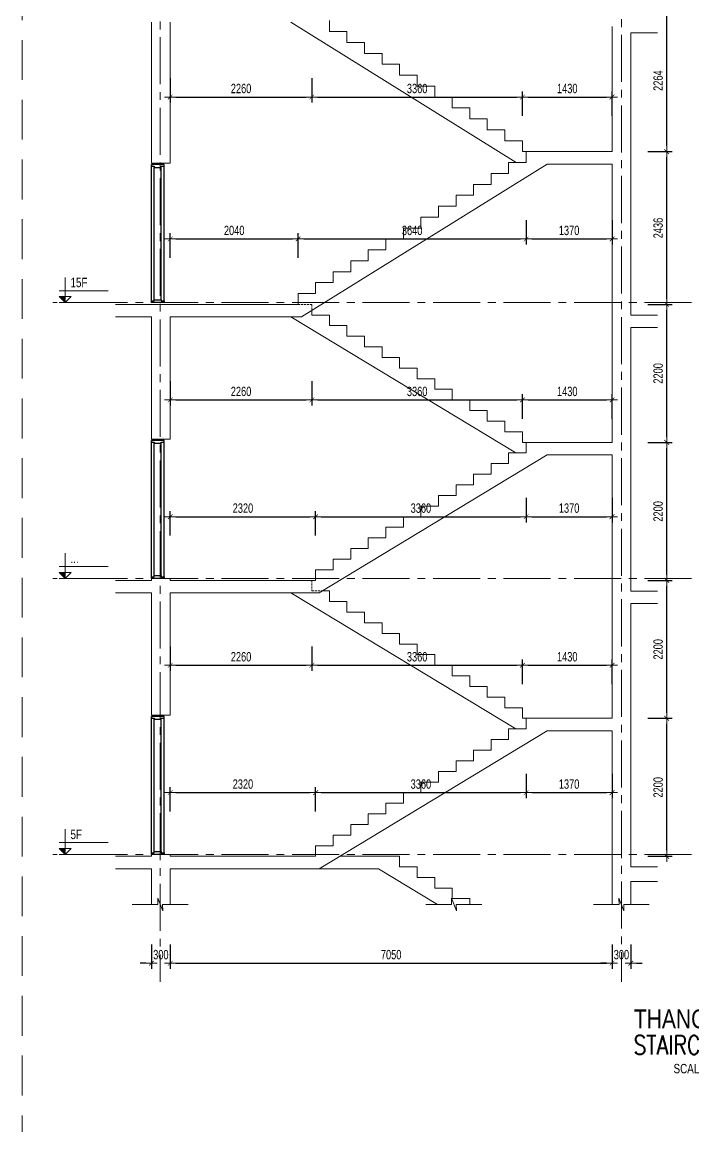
# Model space of a CAD drawing. Header units: millimetres. Extents: x -179076 to 254975, y -18667 to 296191.
# Drawn here: x 31618 to 42320, y 125812 to 143505 of the extents above; entities that cross this region are included whole.
import ezdxf
from ezdxf.enums import TextEntityAlignment as Align

# ---------------------------------------------------------------- set-up
doc = ezdxf.new("R2010")
doc.units = ezdxf.units.MM
doc.linetypes.add('CENTER2', pattern=[1.125, 0.75, -0.125, 0.125, -0.125])
doc.linetypes.add('HIDDEN2', pattern=[4.7625, 3.175, -1.5875])
doc.layers.get('Defpoints').update_dxf_attribs({"color": 151, "lineweight": 9})
doc.layers.add('A-DOOR', color=4, linetype='Continuous')
doc.layers.add('DOOR', color=4, linetype='Continuous')
for name, color, linetype, lineweight in [('NDC_S_ANNO', 7, 'Continuous', 20), ('NDC_S_AXIS', 5, 'CENTER2', 13), ('NDC_S_CONTINUOUS', 3, 'Continuous', 20), ('NDC_S_DIM', 1, 'Continuous', 15), ('NDC_S_ENG TITLE', 3, 'Continuous', 20), ('NDC_S_HIDDEN', 8, 'HIDDEN2', 13), ('NDC_S_SLAB', 2, 'Continuous', 20), ('NDC_S_SYMBOL', 1, 'Continuous', 15), ('NDC_S_TEXT SYMBOL', 7, 'Continuous', 20), ('NDC_S_VN TEXT', 7, 'Continuous', 20), ('NDC_S_VN TITLE', 6, 'Continuous', 35)]:
    doc.layers.add(name, color=color, linetype=linetype, lineweight=lineweight)
doc.styles.add('NDC_ANNO', font='', dxfattribs={"width": 0.8})
doc.styles.add('NDC_DIM', font='', dxfattribs={"width": 0.75})
doc.styles.add('NDC_EN TXT', font='romans.shx', dxfattribs={"width": 0.8})
doc.styles.add('NDC_VIE TXT', font='arial.ttf', dxfattribs={"width": 0.8})
doc.styles.get('NDC_ANNO').set_extended_font_data('Dotum')
doc.styles.get('NDC_DIM').set_extended_font_data('Dotum')
doc.dimstyles.new('NDC_dim_60', dxfattribs={"dimscale": 60, "dimtxt": 2.5, "dimasz": 1.5, "dimexe": 1.5, "dimexo": 2.5, "dimgap": 1, "dimtad": 1, "dimdec": 0, "dimzin": 0, "dimdsep": 46, "dimtxsty": 'NDC_DIM', "dimblk": 'DIMMARK', "dimcen": 0.09, "dimdle": 1.2, "dimclrd": 1, "dimclre": 1, "dimclrt": 3, "dimadec": 0, "dimazin": 0, "dimtfac": 1, "dimtdec": 0, "dimtix": 1, "dimtofl": 0, "dimtmove": 0, "dimatfit": 3, "dimfxl": 5, "dimfxlon": 1, "dimtolj": 1, "dimtzin": 0, "dimarcsym": 0})

# ---------------------------------------------------------------- blocks, each defined once
blk = doc.blocks.new('X-SECTION-2$0$X-SEC-DOO2')
at = {"layer": 'A-DOOR'}
for p, q in [((41976, 101972), (41976, 104172)), ((42021, 102017), (42021, 104127)), ((42131, 102017), (42131, 104127)), ((42176, 101972), (42176, 104172))]:
    blk.add_line(p, q, dxfattribs=at)
for points in [[(41976, 104172), (41976, 104147), (42021, 104147), (42021, 104127), (42131, 104127), (42131, 104147), (42176, 104147), (42176, 104172)], [(41976, 101972), (41976, 101997), (42021, 101997), (42021, 102017), (42131, 102017), (42131, 101997), (42176, 101997), (42176, 101972)]]:
    blk.add_lwpolyline(points, close=True, dxfattribs=at)
at = {"layer": 'Defpoints'}
blk.add_line((41976, 104192), (42176, 104192), dxfattribs=at)
blk = doc.blocks.new('kata_block_CT')
at = {"layer": 'NDC_S_ANNO'}
blk.add_hatch(color=3, dxfattribs=at).paths.add_polyline_path([(0, 1.6), (-1.61, 1.6), (0, 0)])
at = {"layer": 'NDC_S_ANNO', "ltscale": 50}
h = blk.add_hatch(dxfattribs=at)
h.set_pattern_fill('ANSI31', color=256, scale=1.406, style=0)
h.paths.add_polyline_path([(0, 1.6), (0, 0), (1.61, 1.6)])
for p, q in [((-1.59, 3.14), (11.47, 3.14)), ((11.56, 0), (-1.64, 0))]:
    blk.add_line(p, q, dxfattribs=at)
for points in [[(0, 6.69), (0, 0)], [(0, 0), (-1.61, 1.6), (0, 1.6)], [(0, 0), (1.61, 1.6), (0, 1.6)]]:
    blk.add_lwpolyline(points, dxfattribs=at)
at = {"layer": 'NDC_S_ANNO', "color": 8, "ltscale": 50}
blk.add_lwpolyline([(0, 0), (-1.61, 1.6), (0, 1.6)], dxfattribs=at)
at = {"layer": 'NDC_S_TEXT SYMBOL', "color": 3, "style": 'NDC_ANNO', "width": 0.8}
blk.add_attdef('CT', (1.41, 4.07), '', height=2.5, dxfattribs=at)
blk = doc.blocks.new('DIMMARK')
at = {"layer": 'NDC_S_DIM', "color": 1}
blk.add_line((-1.5, 0), (1, 0), dxfattribs=at)
at = {"layer": 'NDC_S_DIM', "color": 2, "const_width": 0.1}
blk.add_lwpolyline([(-0.42, -0.42), (0.42, 0.42)], dxfattribs=at)
blk = doc.blocks.new('*D2690')
at = {"layer": 'Defpoints', "color": 0, "transparency": 16777216}
for p in [(36301, 131220), (33981, 130205), (36301, 130205)]:
    blk.add_point(p, dxfattribs=at)
at = {"layer": 'NDC_S_DIM', "color": 1, "lineweight": -2, "transparency": 16777216}
for p, q in [((33981, 130920), (33981, 131310)), ((36301, 130920), (36301, 131310)), ((34071, 131220), (36211, 131220))]:
    blk.add_line(p, q, dxfattribs=at)
at = {"layer": 'NDC_S_DIM', "color": 1, "lineweight": -2, "transparency": 16777216, "xscale": 90, "yscale": 90, "zscale": 90, "rotation": 180}
blk.add_blockref('DIMMARK', (33981, 131220), dxfattribs=at)
at = {"layer": 'NDC_S_DIM', "color": 1, "lineweight": -2, "transparency": 16777216, "xscale": 90, "yscale": 90, "zscale": 90}
blk.add_blockref('DIMMARK', (36301, 131220), dxfattribs=at)
at = {"layer": 'NDC_S_DIM', "color": 3, "transparency": 16777216, "insert": (35141, 131356), "char_height": 150, "attachment_point": 5, "style": 'NDC_DIM'}
blk.add_mtext('\\A1;2320', dxfattribs=at)
blk = doc.blocks.new('*D2691')
at = {"layer": 'Defpoints', "color": 0, "transparency": 16777216}
for p in [(39661, 132236), (39661, 131220), (36301, 130205)]:
    blk.add_point(p, dxfattribs=at)
at = {"layer": 'NDC_S_DIM', "color": 1, "lineweight": -2, "transparency": 16777216}
for p, q in [((39661, 131520), (39661, 131130)), ((36301, 130920), (36301, 131310)), ((36391, 131220), (39571, 131220))]:
    blk.add_line(p, q, dxfattribs=at)
at = {"layer": 'NDC_S_DIM', "color": 1, "lineweight": -2, "transparency": 16777216, "xscale": 90, "yscale": 90, "zscale": 90, "rotation": 180}
blk.add_blockref('DIMMARK', (36301, 131220), dxfattribs=at)
at = {"layer": 'NDC_S_DIM', "color": 1, "lineweight": -2, "transparency": 16777216, "xscale": 90, "yscale": 90, "zscale": 90}
blk.add_blockref('DIMMARK', (39661, 131220), dxfattribs=at)
at = {"layer": 'NDC_S_DIM', "color": 3, "transparency": 16777216, "insert": (37981, 131356), "char_height": 150, "attachment_point": 5, "style": 'NDC_DIM'}
blk.add_mtext('\\A1;3360', dxfattribs=at)
blk = doc.blocks.new('*D2692')
at = {"layer": 'Defpoints', "color": 0, "transparency": 16777216}
for p in [(39661, 132236), (41031, 132205), (41031, 131220)]:
    blk.add_point(p, dxfattribs=at)
at = {"layer": 'NDC_S_DIM', "color": 1, "lineweight": -2, "transparency": 16777216}
for p, q in [((39661, 131520), (39661, 131130)), ((41031, 131520), (41031, 131130)), ((39751, 131220), (40941, 131220))]:
    blk.add_line(p, q, dxfattribs=at)
at = {"layer": 'NDC_S_DIM', "color": 1, "lineweight": -2, "transparency": 16777216, "xscale": 90, "yscale": 90, "zscale": 90, "rotation": 180}
blk.add_blockref('DIMMARK', (39661, 131220), dxfattribs=at)
at = {"layer": 'NDC_S_DIM', "color": 1, "lineweight": -2, "transparency": 16777216, "xscale": 90, "yscale": 90, "zscale": 90}
blk.add_blockref('DIMMARK', (41031, 131220), dxfattribs=at)
at = {"layer": 'NDC_S_DIM', "color": 3, "transparency": 16777216, "insert": (40346, 131356), "char_height": 150, "attachment_point": 5, "style": 'NDC_DIM'}
blk.add_mtext('\\A1;1370', dxfattribs=at)
blk = doc.blocks.new('*D2679')
at = {"layer": 'Defpoints', "color": 0, "transparency": 16777216}
for p in [(33981, 134405), (36241, 134436), (36241, 133251)]:
    blk.add_point(p, dxfattribs=at)
at = {"layer": 'NDC_S_DIM', "color": 1, "lineweight": -2, "transparency": 16777216}
for p, q in [((33981, 133551), (33981, 133161)), ((36241, 133551), (36241, 133161)), ((34071, 133251), (36151, 133251))]:
    blk.add_line(p, q, dxfattribs=at)
at = {"layer": 'NDC_S_DIM', "color": 1, "lineweight": -2, "transparency": 16777216, "xscale": 90, "yscale": 90, "zscale": 90, "rotation": 180}
blk.add_blockref('DIMMARK', (33981, 133251), dxfattribs=at)
at = {"layer": 'NDC_S_DIM', "color": 1, "lineweight": -2, "transparency": 16777216, "xscale": 90, "yscale": 90, "zscale": 90}
blk.add_blockref('DIMMARK', (36241, 133251), dxfattribs=at)
at = {"layer": 'NDC_S_DIM', "color": 3, "transparency": 16777216, "insert": (35111, 133386), "char_height": 150, "attachment_point": 5, "style": 'NDC_DIM'}
blk.add_mtext('\\A1;2260', dxfattribs=at)
blk = doc.blocks.new('*D2680')
at = {"layer": 'Defpoints', "color": 0, "transparency": 16777216}
for p in [(36241, 134436), (39601, 133251), (39601, 132405)]:
    blk.add_point(p, dxfattribs=at)
at = {"layer": 'NDC_S_DIM', "color": 1, "lineweight": -2, "transparency": 16777216}
for p, q in [((36241, 133551), (36241, 133161)), ((36331, 133251), (39511, 133251)), ((39601, 132951), (39601, 133341))]:
    blk.add_line(p, q, dxfattribs=at)
at = {"layer": 'NDC_S_DIM', "color": 1, "lineweight": -2, "transparency": 16777216, "xscale": 90, "yscale": 90, "zscale": 90, "rotation": 180}
blk.add_blockref('DIMMARK', (36241, 133251), dxfattribs=at)
at = {"layer": 'NDC_S_DIM', "color": 1, "lineweight": -2, "transparency": 16777216, "xscale": 90, "yscale": 90, "zscale": 90}
blk.add_blockref('DIMMARK', (39601, 133251), dxfattribs=at)
at = {"layer": 'NDC_S_DIM', "color": 3, "transparency": 16777216, "insert": (37921, 133386), "char_height": 150, "attachment_point": 5, "style": 'NDC_DIM'}
blk.add_mtext('\\A1;3360', dxfattribs=at)
blk = doc.blocks.new('*D2681')
at = {"layer": 'Defpoints', "color": 0, "transparency": 16777216}
for p in [(41031, 133251), (39601, 132405), (41031, 132405)]:
    blk.add_point(p, dxfattribs=at)
at = {"layer": 'NDC_S_DIM', "color": 1, "lineweight": -2, "transparency": 16777216}
for p, q in [((39601, 132951), (39601, 133341)), ((39691, 133251), (40941, 133251)), ((41031, 132951), (41031, 133341))]:
    blk.add_line(p, q, dxfattribs=at)
at = {"layer": 'NDC_S_DIM', "color": 1, "lineweight": -2, "transparency": 16777216, "xscale": 90, "yscale": 90, "zscale": 90, "rotation": 180}
blk.add_blockref('DIMMARK', (39601, 133251), dxfattribs=at)
at = {"layer": 'NDC_S_DIM', "color": 1, "lineweight": -2, "transparency": 16777216, "xscale": 90, "yscale": 90, "zscale": 90}
blk.add_blockref('DIMMARK', (41031, 133251), dxfattribs=at)
at = {"layer": 'NDC_S_DIM', "color": 3, "transparency": 16777216, "insert": (40316, 133386), "char_height": 150, "attachment_point": 5, "style": 'NDC_DIM'}
blk.add_mtext('\\A1;1430', dxfattribs=at)
blk = doc.blocks.new('*D2682')
at = {"layer": 'Defpoints', "color": 0, "transparency": 16777216}
for p in [(36301, 135620), (33981, 134605), (36301, 134605)]:
    blk.add_point(p, dxfattribs=at)
at = {"layer": 'NDC_S_DIM', "color": 1, "lineweight": -2, "transparency": 16777216}
for p, q in [((33981, 135320), (33981, 135710)), ((36301, 135320), (36301, 135710)), ((34071, 135620), (36211, 135620))]:
    blk.add_line(p, q, dxfattribs=at)
at = {"layer": 'NDC_S_DIM', "color": 1, "lineweight": -2, "transparency": 16777216, "xscale": 90, "yscale": 90, "zscale": 90, "rotation": 180}
blk.add_blockref('DIMMARK', (33981, 135620), dxfattribs=at)
at = {"layer": 'NDC_S_DIM', "color": 1, "lineweight": -2, "transparency": 16777216, "xscale": 90, "yscale": 90, "zscale": 90}
blk.add_blockref('DIMMARK', (36301, 135620), dxfattribs=at)
at = {"layer": 'NDC_S_DIM', "color": 3, "transparency": 16777216, "insert": (35141, 135756), "char_height": 150, "attachment_point": 5, "style": 'NDC_DIM'}
blk.add_mtext('\\A1;2320', dxfattribs=at)
blk = doc.blocks.new('*D2683')
at = {"layer": 'Defpoints', "color": 0, "transparency": 16777216}
for p in [(39661, 136636), (39661, 135620), (36301, 134605)]:
    blk.add_point(p, dxfattribs=at)
at = {"layer": 'NDC_S_DIM', "color": 1, "lineweight": -2, "transparency": 16777216}
for p, q in [((39661, 135920), (39661, 135530)), ((36301, 135320), (36301, 135710)), ((36391, 135620), (39571, 135620))]:
    blk.add_line(p, q, dxfattribs=at)
at = {"layer": 'NDC_S_DIM', "color": 1, "lineweight": -2, "transparency": 16777216, "xscale": 90, "yscale": 90, "zscale": 90, "rotation": 180}
blk.add_blockref('DIMMARK', (36301, 135620), dxfattribs=at)
at = {"layer": 'NDC_S_DIM', "color": 1, "lineweight": -2, "transparency": 16777216, "xscale": 90, "yscale": 90, "zscale": 90}
blk.add_blockref('DIMMARK', (39661, 135620), dxfattribs=at)
at = {"layer": 'NDC_S_DIM', "color": 3, "transparency": 16777216, "insert": (37981, 135756), "char_height": 150, "attachment_point": 5, "style": 'NDC_DIM'}
blk.add_mtext('\\A1;3360', dxfattribs=at)
blk = doc.blocks.new('*D2684')
at = {"layer": 'Defpoints', "color": 0, "transparency": 16777216}
for p in [(39661, 136636), (41031, 136605), (41031, 135620)]:
    blk.add_point(p, dxfattribs=at)
at = {"layer": 'NDC_S_DIM', "color": 1, "lineweight": -2, "transparency": 16777216}
for p, q in [((39661, 135920), (39661, 135530)), ((41031, 135920), (41031, 135530)), ((39751, 135620), (40941, 135620))]:
    blk.add_line(p, q, dxfattribs=at)
at = {"layer": 'NDC_S_DIM', "color": 1, "lineweight": -2, "transparency": 16777216, "xscale": 90, "yscale": 90, "zscale": 90, "rotation": 180}
blk.add_blockref('DIMMARK', (39661, 135620), dxfattribs=at)
at = {"layer": 'NDC_S_DIM', "color": 1, "lineweight": -2, "transparency": 16777216, "xscale": 90, "yscale": 90, "zscale": 90}
blk.add_blockref('DIMMARK', (41031, 135620), dxfattribs=at)
at = {"layer": 'NDC_S_DIM', "color": 3, "transparency": 16777216, "insert": (40346, 135756), "char_height": 150, "attachment_point": 5, "style": 'NDC_DIM'}
blk.add_mtext('\\A1;1370', dxfattribs=at)
blk = doc.blocks.new('*D2685')
at = {"layer": 'Defpoints', "color": 0, "transparency": 16777216}
for p in [(33981, 138805), (36241, 138836), (36241, 137482)]:
    blk.add_point(p, dxfattribs=at)
at = {"layer": 'NDC_S_DIM', "color": 1, "lineweight": -2, "transparency": 16777216}
for p, q in [((33981, 137782), (33981, 137392)), ((36241, 137782), (36241, 137392)), ((34071, 137482), (36151, 137482))]:
    blk.add_line(p, q, dxfattribs=at)
at = {"layer": 'NDC_S_DIM', "color": 1, "lineweight": -2, "transparency": 16777216, "xscale": 90, "yscale": 90, "zscale": 90, "rotation": 180}
blk.add_blockref('DIMMARK', (33981, 137482), dxfattribs=at)
at = {"layer": 'NDC_S_DIM', "color": 1, "lineweight": -2, "transparency": 16777216, "xscale": 90, "yscale": 90, "zscale": 90}
blk.add_blockref('DIMMARK', (36241, 137482), dxfattribs=at)
at = {"layer": 'NDC_S_DIM', "color": 3, "transparency": 16777216, "insert": (35111, 137617), "char_height": 150, "attachment_point": 5, "style": 'NDC_DIM'}
blk.add_mtext('\\A1;2260', dxfattribs=at)
blk = doc.blocks.new('*D2686')
at = {"layer": 'Defpoints', "color": 0, "transparency": 16777216}
for p in [(36241, 138836), (39601, 137482), (39601, 136805)]:
    blk.add_point(p, dxfattribs=at)
at = {"layer": 'NDC_S_DIM', "color": 1, "lineweight": -2, "transparency": 16777216}
for p, q in [((36241, 137782), (36241, 137392)), ((36331, 137482), (39511, 137482)), ((39601, 137182), (39601, 137572))]:
    blk.add_line(p, q, dxfattribs=at)
at = {"layer": 'NDC_S_DIM', "color": 1, "lineweight": -2, "transparency": 16777216, "xscale": 90, "yscale": 90, "zscale": 90, "rotation": 180}
blk.add_blockref('DIMMARK', (36241, 137482), dxfattribs=at)
at = {"layer": 'NDC_S_DIM', "color": 1, "lineweight": -2, "transparency": 16777216, "xscale": 90, "yscale": 90, "zscale": 90}
blk.add_blockref('DIMMARK', (39601, 137482), dxfattribs=at)
at = {"layer": 'NDC_S_DIM', "color": 3, "transparency": 16777216, "insert": (37921, 137617), "char_height": 150, "attachment_point": 5, "style": 'NDC_DIM'}
blk.add_mtext('\\A1;3360', dxfattribs=at)
blk = doc.blocks.new('*D2687')
at = {"layer": 'Defpoints', "color": 0, "transparency": 16777216}
for p in [(41031, 137482), (39601, 136805), (41031, 136805)]:
    blk.add_point(p, dxfattribs=at)
at = {"layer": 'NDC_S_DIM', "color": 1, "lineweight": -2, "transparency": 16777216}
for p, q in [((39601, 137182), (39601, 137572)), ((39691, 137482), (40941, 137482)), ((41031, 137182), (41031, 137572))]:
    blk.add_line(p, q, dxfattribs=at)
at = {"layer": 'NDC_S_DIM', "color": 1, "lineweight": -2, "transparency": 16777216, "xscale": 90, "yscale": 90, "zscale": 90, "rotation": 180}
blk.add_blockref('DIMMARK', (39601, 137482), dxfattribs=at)
at = {"layer": 'NDC_S_DIM', "color": 1, "lineweight": -2, "transparency": 16777216, "xscale": 90, "yscale": 90, "zscale": 90}
blk.add_blockref('DIMMARK', (41031, 137482), dxfattribs=at)
at = {"layer": 'NDC_S_DIM', "color": 3, "transparency": 16777216, "insert": (40316, 137617), "char_height": 150, "attachment_point": 5, "style": 'NDC_DIM'}
blk.add_mtext('\\A1;1430', dxfattribs=at)
blk = doc.blocks.new('*D2688')
at = {"layer": 'Defpoints', "color": 0, "transparency": 16777216}
for p in [(36021, 140049), (36021, 139005), (33981, 138805)]:
    blk.add_point(p, dxfattribs=at)
at = {"layer": 'NDC_S_DIM', "color": 1, "lineweight": -2, "transparency": 16777216}
for p, q in [((33981, 139749), (33981, 140139)), ((36021, 139749), (36021, 140139)), ((34071, 140049), (35931, 140049))]:
    blk.add_line(p, q, dxfattribs=at)
at = {"layer": 'NDC_S_DIM', "color": 1, "lineweight": -2, "transparency": 16777216, "xscale": 90, "yscale": 90, "zscale": 90, "rotation": 180}
blk.add_blockref('DIMMARK', (33981, 140049), dxfattribs=at)
at = {"layer": 'NDC_S_DIM', "color": 1, "lineweight": -2, "transparency": 16777216, "xscale": 90, "yscale": 90, "zscale": 90}
blk.add_blockref('DIMMARK', (36021, 140049), dxfattribs=at)
at = {"layer": 'NDC_S_DIM', "color": 3, "transparency": 16777216, "insert": (35001, 140184), "char_height": 150, "attachment_point": 5, "style": 'NDC_DIM'}
blk.add_mtext('\\A1;2040', dxfattribs=at)
blk = doc.blocks.new('*D2689')
at = {"layer": 'Defpoints', "color": 0, "transparency": 16777216}
for p in [(39661, 141267), (39661, 140049), (36021, 139005)]:
    blk.add_point(p, dxfattribs=at)
at = {"layer": 'NDC_S_DIM', "color": 1, "lineweight": -2, "transparency": 16777216}
for p, q in [((39661, 140349), (39661, 139959)), ((36021, 139749), (36021, 140139)), ((36111, 140049), (39571, 140049))]:
    blk.add_line(p, q, dxfattribs=at)
at = {"layer": 'NDC_S_DIM', "color": 1, "lineweight": -2, "transparency": 16777216, "xscale": 90, "yscale": 90, "zscale": 90, "rotation": 180}
blk.add_blockref('DIMMARK', (36021, 140049), dxfattribs=at)
at = {"layer": 'NDC_S_DIM', "color": 1, "lineweight": -2, "transparency": 16777216, "xscale": 90, "yscale": 90, "zscale": 90}
blk.add_blockref('DIMMARK', (39661, 140049), dxfattribs=at)
at = {"layer": 'NDC_S_DIM', "color": 3, "transparency": 16777216, "insert": (37841, 140184), "char_height": 150, "attachment_point": 5, "style": 'NDC_DIM'}
blk.add_mtext('\\A1;3640', dxfattribs=at)
blk = doc.blocks.new('*D2669')
at = {"layer": 'Defpoints', "color": 0, "transparency": 16777216}
for p in [(39661, 141267), (41031, 141241), (41031, 140049)]:
    blk.add_point(p, dxfattribs=at)
at = {"layer": 'NDC_S_DIM', "color": 1, "lineweight": -2, "transparency": 16777216}
for p, q in [((39661, 140349), (39661, 139959)), ((41031, 140349), (41031, 139959)), ((39751, 140049), (40941, 140049))]:
    blk.add_line(p, q, dxfattribs=at)
at = {"layer": 'NDC_S_DIM', "color": 1, "lineweight": -2, "transparency": 16777216, "xscale": 90, "yscale": 90, "zscale": 90, "rotation": 180}
blk.add_blockref('DIMMARK', (39661, 140049), dxfattribs=at)
at = {"layer": 'NDC_S_DIM', "color": 1, "lineweight": -2, "transparency": 16777216, "xscale": 90, "yscale": 90, "zscale": 90}
blk.add_blockref('DIMMARK', (41031, 140049), dxfattribs=at)
at = {"layer": 'NDC_S_DIM', "color": 3, "transparency": 16777216, "insert": (40346, 140184), "char_height": 150, "attachment_point": 5, "style": 'NDC_DIM'}
blk.add_mtext('\\A1;1370', dxfattribs=at)
blk = doc.blocks.new('*D2670')
at = {"layer": 'Defpoints', "color": 0, "transparency": 16777216}
for p in [(36241, 143705), (33981, 143505), (36241, 142312)]:
    blk.add_point(p, dxfattribs=at)
at = {"layer": 'NDC_S_DIM', "color": 1, "lineweight": -2, "transparency": 16777216}
for p, q in [((33981, 142612), (33981, 142222)), ((36241, 142612), (36241, 142222)), ((34071, 142312), (36151, 142312))]:
    blk.add_line(p, q, dxfattribs=at)
at = {"layer": 'NDC_S_DIM', "color": 1, "lineweight": -2, "transparency": 16777216, "xscale": 90, "yscale": 90, "zscale": 90, "rotation": 180}
blk.add_blockref('DIMMARK', (33981, 142312), dxfattribs=at)
at = {"layer": 'NDC_S_DIM', "color": 1, "lineweight": -2, "transparency": 16777216, "xscale": 90, "yscale": 90, "zscale": 90}
blk.add_blockref('DIMMARK', (36241, 142312), dxfattribs=at)
at = {"layer": 'NDC_S_DIM', "color": 3, "transparency": 16777216, "insert": (35111, 142447), "char_height": 150, "attachment_point": 5, "style": 'NDC_DIM'}
blk.add_mtext('\\A1;2260', dxfattribs=at)
blk = doc.blocks.new('*D2671')
at = {"layer": 'Defpoints', "color": 0, "transparency": 16777216}
for p in [(36241, 143705), (39601, 142312), (39601, 141441)]:
    blk.add_point(p, dxfattribs=at)
at = {"layer": 'NDC_S_DIM', "color": 1, "lineweight": -2, "transparency": 16777216}
for p, q in [((36241, 142612), (36241, 142222)), ((36331, 142312), (39511, 142312)), ((39601, 142012), (39601, 142402))]:
    blk.add_line(p, q, dxfattribs=at)
at = {"layer": 'NDC_S_DIM', "color": 1, "lineweight": -2, "transparency": 16777216, "xscale": 90, "yscale": 90, "zscale": 90, "rotation": 180}
blk.add_blockref('DIMMARK', (36241, 142312), dxfattribs=at)
at = {"layer": 'NDC_S_DIM', "color": 1, "lineweight": -2, "transparency": 16777216, "xscale": 90, "yscale": 90, "zscale": 90}
blk.add_blockref('DIMMARK', (39601, 142312), dxfattribs=at)
at = {"layer": 'NDC_S_DIM', "color": 3, "transparency": 16777216, "insert": (37921, 142447), "char_height": 150, "attachment_point": 5, "style": 'NDC_DIM'}
blk.add_mtext('\\A1;3360', dxfattribs=at)
blk = doc.blocks.new('*D2672')
at = {"layer": 'Defpoints', "color": 0, "transparency": 16777216}
for p in [(41031, 142312), (39601, 141441), (41031, 141441)]:
    blk.add_point(p, dxfattribs=at)
at = {"layer": 'NDC_S_DIM', "color": 1, "lineweight": -2, "transparency": 16777216}
for p, q in [((39601, 142012), (39601, 142402)), ((39691, 142312), (40941, 142312)), ((41031, 142012), (41031, 142402))]:
    blk.add_line(p, q, dxfattribs=at)
at = {"layer": 'NDC_S_DIM', "color": 1, "lineweight": -2, "transparency": 16777216, "xscale": 90, "yscale": 90, "zscale": 90, "rotation": 180}
blk.add_blockref('DIMMARK', (39601, 142312), dxfattribs=at)
at = {"layer": 'NDC_S_DIM', "color": 1, "lineweight": -2, "transparency": 16777216, "xscale": 90, "yscale": 90, "zscale": 90}
blk.add_blockref('DIMMARK', (41031, 142312), dxfattribs=at)
at = {"layer": 'NDC_S_DIM', "color": 3, "transparency": 16777216, "insert": (40316, 142447), "char_height": 150, "attachment_point": 5, "style": 'NDC_DIM'}
blk.add_mtext('\\A1;1430', dxfattribs=at)
blk = doc.blocks.new('Drawing name_symbol')
at = {"layer": 'NDC_S_ENG TITLE', "style": 'NDC_EN TXT', "width": 0.8}
blk.add_attdef('SECTDET1', text='', height=5, dxfattribs=at).set_placement((0, 1.01), align=Align.CENTER)
at = {"layer": 'NDC_S_TEXT SYMBOL', "lineweight": 25, "style": 'NDC_ANNO', "width": 0.8}
blk.add_attdef('SSCALE', text='', height=2.5, dxfattribs=at).set_placement((0, -4), align=Align.CENTER)
at = {"layer": 'NDC_S_VN TITLE', "style": 'NDC_VIE TXT', "width": 0.8}
blk.add_attdef('SECTDET2', text='', height=5, dxfattribs=at).set_placement((0, 7.97), align=Align.CENTER)
blk = doc.blocks.new('*D2693')
at = {"layer": 'Defpoints', "color": 0, "transparency": 16777216}
for p in [(33681, 130005), (33981, 130005), (33981, 128500)]:
    blk.add_point(p, dxfattribs=at)
at = {"layer": 'NDC_S_DIM', "color": 1, "lineweight": -2, "transparency": 16777216}
for p, q in [((33681, 128800), (33681, 128410)), ((33981, 128800), (33981, 128410)), ((33591, 128500), (33501, 128500)), ((34071, 128500), (34161, 128500))]:
    blk.add_line(p, q, dxfattribs=at)
at = {"layer": 'NDC_S_DIM', "color": 1, "lineweight": -2, "transparency": 16777216, "xscale": 90, "yscale": 90, "zscale": 90}
blk.add_blockref('DIMMARK', (33681, 128500), dxfattribs=at)
at = {"layer": 'NDC_S_DIM', "color": 1, "lineweight": -2, "transparency": 16777216, "xscale": 90, "yscale": 90, "zscale": 90, "rotation": 180}
blk.add_blockref('DIMMARK', (33981, 128500), dxfattribs=at)
at = {"layer": 'NDC_S_DIM', "color": 3, "transparency": 16777216, "insert": (33831, 128636), "char_height": 150, "attachment_point": 5, "style": 'NDC_DIM'}
blk.add_mtext('\\A1;300', dxfattribs=at)
blk = doc.blocks.new('*D2694')
at = {"layer": 'Defpoints', "color": 0, "transparency": 16777216}
for p in [(33981, 130005), (41031, 129437), (41031, 128500)]:
    blk.add_point(p, dxfattribs=at)
at = {"layer": 'NDC_S_DIM', "color": 1, "lineweight": -2, "transparency": 16777216}
for p, q in [((33981, 128800), (33981, 128410)), ((41031, 128800), (41031, 128410)), ((34071, 128500), (40941, 128500))]:
    blk.add_line(p, q, dxfattribs=at)
at = {"layer": 'NDC_S_DIM', "color": 1, "lineweight": -2, "transparency": 16777216, "xscale": 90, "yscale": 90, "zscale": 90, "rotation": 180}
blk.add_blockref('DIMMARK', (33981, 128500), dxfattribs=at)
at = {"layer": 'NDC_S_DIM', "color": 1, "lineweight": -2, "transparency": 16777216, "xscale": 90, "yscale": 90, "zscale": 90}
blk.add_blockref('DIMMARK', (41031, 128500), dxfattribs=at)
at = {"layer": 'NDC_S_DIM', "color": 3, "transparency": 16777216, "insert": (37506, 128636), "char_height": 150, "attachment_point": 5, "style": 'NDC_DIM'}
blk.add_mtext('\\A1;7050', dxfattribs=at)
blk = doc.blocks.new('*D2695')
at = {"layer": 'Defpoints', "color": 0, "transparency": 16777216}
for p in [(41031, 129437), (41331, 129437), (41331, 128500)]:
    blk.add_point(p, dxfattribs=at)
at = {"layer": 'NDC_S_DIM', "color": 1, "lineweight": -2, "transparency": 16777216}
for p, q in [((41031, 128800), (41031, 128410)), ((41331, 128800), (41331, 128410)), ((40941, 128500), (40851, 128500)), ((41421, 128500), (41511, 128500))]:
    blk.add_line(p, q, dxfattribs=at)
at = {"layer": 'NDC_S_DIM', "color": 1, "lineweight": -2, "transparency": 16777216, "xscale": 90, "yscale": 90, "zscale": 90}
blk.add_blockref('DIMMARK', (41031, 128500), dxfattribs=at)
at = {"layer": 'NDC_S_DIM', "color": 1, "lineweight": -2, "transparency": 16777216, "xscale": 90, "yscale": 90, "zscale": 90, "rotation": 180}
blk.add_blockref('DIMMARK', (41331, 128500), dxfattribs=at)
at = {"layer": 'NDC_S_DIM', "color": 3, "transparency": 16777216, "insert": (41181, 128636), "char_height": 150, "attachment_point": 5, "style": 'NDC_DIM'}
blk.add_mtext('\\A1;300', dxfattribs=at)
blk = doc.blocks.new('*D3010')
at = {"layer": 'Defpoints', "color": 0, "transparency": 16777216}
for p in [(39601, 132405), (41903, 132405), (36301, 130205)]:
    blk.add_point(p, dxfattribs=at)
at = {"layer": 'NDC_S_DIM', "color": 1, "lineweight": -2, "transparency": 16777216}
for p, q in [((41603, 132405), (41993, 132405)), ((41903, 130295), (41903, 132315)), ((41603, 130205), (41993, 130205))]:
    blk.add_line(p, q, dxfattribs=at)
at = {"layer": 'NDC_S_DIM', "color": 1, "lineweight": -2, "transparency": 16777216, "xscale": 90, "yscale": 90, "zscale": 90}
for p, rotation in [((41903, 132405), 90), ((41903, 130205), 270)]:
    blk.add_blockref('DIMMARK', p, dxfattribs=dict(at, rotation=rotation))
at = {"layer": 'NDC_S_DIM', "color": 3, "transparency": 16777216, "insert": (41767, 131305), "char_height": 150, "attachment_point": 5, "rotation": 90, "style": 'NDC_DIM'}
blk.add_mtext('\\A1;2200', dxfattribs=at)
blk = doc.blocks.new('*D3011')
at = {"layer": 'Defpoints', "color": 0, "transparency": 16777216}
for p in [(36301, 134605), (41903, 134605), (39601, 132405)]:
    blk.add_point(p, dxfattribs=at)
at = {"layer": 'NDC_S_DIM', "color": 1, "lineweight": -2, "transparency": 16777216}
for p, q in [((41603, 134605), (41993, 134605)), ((41903, 132495), (41903, 134515)), ((41603, 132405), (41993, 132405))]:
    blk.add_line(p, q, dxfattribs=at)
at = {"layer": 'NDC_S_DIM', "color": 1, "lineweight": -2, "transparency": 16777216, "xscale": 90, "yscale": 90, "zscale": 90}
for p, rotation in [((41903, 134605), 90), ((41903, 132405), 270)]:
    blk.add_blockref('DIMMARK', p, dxfattribs=dict(at, rotation=rotation))
at = {"layer": 'NDC_S_DIM', "color": 3, "transparency": 16777216, "insert": (41767, 133505), "char_height": 150, "attachment_point": 5, "rotation": 90, "style": 'NDC_DIM'}
blk.add_mtext('\\A1;2200', dxfattribs=at)
blk = doc.blocks.new('*D3012')
at = {"layer": 'Defpoints', "color": 0, "transparency": 16777216}
for p in [(39601, 136805), (41903, 136805), (36301, 134605)]:
    blk.add_point(p, dxfattribs=at)
at = {"layer": 'NDC_S_DIM', "color": 1, "lineweight": -2, "transparency": 16777216}
for p, q in [((41603, 136805), (41993, 136805)), ((41903, 134695), (41903, 136715)), ((41603, 134605), (41993, 134605))]:
    blk.add_line(p, q, dxfattribs=at)
at = {"layer": 'NDC_S_DIM', "color": 1, "lineweight": -2, "transparency": 16777216, "xscale": 90, "yscale": 90, "zscale": 90}
for p, rotation in [((41903, 136805), 90), ((41903, 134605), 270)]:
    blk.add_blockref('DIMMARK', p, dxfattribs=dict(at, rotation=rotation))
at = {"layer": 'NDC_S_DIM', "color": 3, "transparency": 16777216, "insert": (41767, 135705), "char_height": 150, "attachment_point": 5, "rotation": 90, "style": 'NDC_DIM'}
blk.add_mtext('\\A1;2200', dxfattribs=at)
blk = doc.blocks.new('*D3013')
at = {"layer": 'Defpoints', "color": 0, "transparency": 16777216}
for p in [(36021, 139005), (41903, 139005), (39601, 136805)]:
    blk.add_point(p, dxfattribs=at)
at = {"layer": 'NDC_S_DIM', "color": 1, "lineweight": -2, "transparency": 16777216}
for p, q in [((41603, 139005), (41993, 139005)), ((41903, 136895), (41903, 138915)), ((41603, 136805), (41993, 136805))]:
    blk.add_line(p, q, dxfattribs=at)
at = {"layer": 'NDC_S_DIM', "color": 1, "lineweight": -2, "transparency": 16777216, "xscale": 90, "yscale": 90, "zscale": 90}
for p, rotation in [((41903, 139005), 90), ((41903, 136805), 270)]:
    blk.add_blockref('DIMMARK', p, dxfattribs=dict(at, rotation=rotation))
at = {"layer": 'NDC_S_DIM', "color": 3, "transparency": 16777216, "insert": (41767, 137905), "char_height": 150, "attachment_point": 5, "rotation": 90, "style": 'NDC_DIM'}
blk.add_mtext('\\A1;2200', dxfattribs=at)
blk = doc.blocks.new('*D3014')
at = {"layer": 'Defpoints', "color": 0, "transparency": 16777216}
for p in [(39601, 141441), (41903, 141441), (36021, 139005)]:
    blk.add_point(p, dxfattribs=at)
at = {"layer": 'NDC_S_DIM', "color": 1, "lineweight": -2, "transparency": 16777216}
for p, q in [((41603, 141441), (41993, 141441)), ((41903, 139095), (41903, 141351)), ((41603, 139005), (41993, 139005))]:
    blk.add_line(p, q, dxfattribs=at)
at = {"layer": 'NDC_S_DIM', "color": 1, "lineweight": -2, "transparency": 16777216, "xscale": 90, "yscale": 90, "zscale": 90}
for p, rotation in [((41903, 141441), 90), ((41903, 139005), 270)]:
    blk.add_blockref('DIMMARK', p, dxfattribs=dict(at, rotation=rotation))
at = {"layer": 'NDC_S_DIM', "color": 3, "transparency": 16777216, "insert": (41767, 140223), "char_height": 150, "attachment_point": 5, "rotation": 90, "style": 'NDC_DIM'}
blk.add_mtext('\\A1;2436', dxfattribs=at)
blk = doc.blocks.new('*D3015')
at = {"layer": 'Defpoints', "color": 0, "transparency": 16777216}
for p in [(36301, 143705), (41903, 143705), (39601, 141441)]:
    blk.add_point(p, dxfattribs=at)
at = {"layer": 'NDC_S_DIM', "color": 1, "lineweight": -2, "transparency": 16777216}
for p, q in [((41603, 143705), (41993, 143705)), ((41903, 141531), (41903, 143615)), ((41603, 141441), (41993, 141441))]:
    blk.add_line(p, q, dxfattribs=at)
at = {"layer": 'NDC_S_DIM', "color": 1, "lineweight": -2, "transparency": 16777216, "xscale": 90, "yscale": 90, "zscale": 90}
for p, rotation in [((41903, 143705), 90), ((41903, 141441), 270)]:
    blk.add_blockref('DIMMARK', p, dxfattribs=dict(at, rotation=rotation))
at = {"layer": 'NDC_S_DIM', "color": 3, "transparency": 16777216, "insert": (41767, 142573), "char_height": 150, "attachment_point": 5, "rotation": 90, "style": 'NDC_DIM'}
blk.add_mtext('\\A1;2264', dxfattribs=at)

msp = doc.modelspace()

# ---------------------------------------------------------------- linework, layer by layer
at = {"layer": 'NDC_S_AXIS', "ltscale": 1000}
for p, q in [((33821.1, 157891.1), (33821.1, 128200.9)), ((41181.1, 157927.9), (41181.1, 128200.9))]:
    msp.add_line(p, q, dxfattribs=at)
for points in [[(42300, 139035.1), (32106, 139035.1)], [(42300, 134635.1), (32106, 134635.1)], [(42300, 130235.1), (32106, 130235.1)]]:
    msp.add_lwpolyline(points, dxfattribs=at)
at = {"layer": 'NDC_S_CONTINUOUS'}
for p, q in [((39502.1, 141267.1), (35903.7, 143505.1)), ((39494.4, 136635.9), (35905.3, 138805.1)), ((39494.4, 132235.9), (35905.3, 134405.1)), ((36356.8, 130005.1), (37305.4, 130005.1)), ((37305.4, 130005.1), (38247.3, 129437.4))]:
    msp.add_line(p, q, dxfattribs=at)
for points in [[(39661.1, 141441.1), (39601.1, 141441.1), (39601.1, 141615.2), (39321, 141615.2), (39321, 141789.4), (39041, 141789.4), (39041, 141963.5), (38761, 141963.5), (38761, 142137.7), (38481, 142137.7), (38481, 142311.9), (38201, 142311.9), (38201, 142486), (37920.9, 142486), (37920.9, 142660.2), (37640.9, 142660.2), (37640.9, 142834.3), (37360.9, 142834.3), (37360.9, 143008.5), (37080.9, 143008.5), (37080.9, 143182.6), (36800.9, 143182.6), (36800.9, 143356.8), (36520.9, 143356.8), (36520.9, 143530.9)], [(39661.1, 136805.1), (39601.1, 136805.1), (39601.1, 136974.3), (39321.1, 136974.3), (39321.1, 137143.5), (39041.1, 137143.5), (39041.1, 137312.8), (38761.1, 137312.8), (38761.1, 137482), (38481.1, 137482), (38481.1, 137651.2), (38201.1, 137651.2), (38201.1, 137820.5), (37921.1, 137820.5), (37921.1, 137989.7), (37641.1, 137989.7), (37641.1, 138158.9), (37361.1, 138158.9), (37361.1, 138328.2), (37081.1, 138328.2), (37081.1, 138497.4), (36801.1, 138497.4), (36801.1, 138666.6), (36521.1, 138666.6), (36521.1, 138835.9), (36241.1, 138835.9), (36241.1, 138906.3)], [(39661.1, 132405.1), (39601.1, 132405.1), (39601.1, 132574.3), (39321.1, 132574.3), (39321.1, 132743.5), (39041.1, 132743.5), (39041.1, 132912.8), (38761.1, 132912.8), (38761.1, 133082), (38481.1, 133082), (38481.1, 133251.2), (38201.1, 133251.2), (38201.1, 133420.5), (37921.1, 133420.5), (37921.1, 133589.7), (37641.1, 133589.7), (37641.1, 133758.9), (37361.1, 133758.9), (37361.1, 133928.2), (37081.1, 133928.2), (37081.1, 134097.4), (36801.1, 134097.4), (36801.1, 134266.6), (36521.1, 134266.6), (36521.1, 134435.9), (36407.7, 134435.9)], [(36687.7, 130205.1), (37641.1, 130205.1), (37641.1, 130036.3), (37921.1, 130036.3), (37921.1, 129867.6), (38201.1, 129867.6), (38201.1, 129698.8), (38481.1, 129698.8), (38481.1, 129530.1), (38761.1, 129530.1), (38761.1, 129437.4)]]:
    msp.add_lwpolyline(points, dxfattribs=at)
at = {"layer": 'NDC_S_HIDDEN', "ltscale": 200}
msp.add_line((31617.9, 159412), (31617.9, 125812), dxfattribs=at)
at = {"layer": 'NDC_S_HIDDEN', "ltscale": 10}
for points in [[(36021.1, 139005.1), (36241.1, 139005.1), (36241.1, 138906.3)], [(36241.1, 134602.5), (36241.1, 134435.9), (36407.7, 134435.9)]]:
    msp.add_lwpolyline(points, dxfattribs=at)
at = {"layer": 'NDC_S_SLAB'}
for p, q in [((33681.1, 141255.1), (33681.1, 143505.1)), ((33981.1, 143505.1), (33981.1, 141255.1)), ((41756.6, 143335.1), (41331.1, 143335.1)), ((41331.1, 143335.1), (41331.1, 138835.1)), ((33981.1, 141255.1), (33681.1, 141255.1)), ((41031.1, 139035.1), (41031.1, 136805.1)), ((33681.1, 138805.1), (33106.1, 138805.1)), ((33681.1, 136855.1), (33681.1, 138805.1)), ((33981.1, 136855.1), (33981.1, 138805.1)), ((41756.6, 138635.1), (41331.1, 138635.1)), ((41331.1, 138635.1), (41331.1, 134435.1)), ((33681.1, 136855.1), (33981.1, 136855.1)), ((39996.8, 136605.1), (36356.8, 134405.1)), ((39996.8, 136605.1), (41031.1, 136605.1)), ((41031.1, 136605.1), (41031.1, 134635.1)), ((33681.1, 134605.1), (33681.1, 134635.1)), ((33681.1, 134635.1), (33981.1, 134635.1)), ((33981.1, 134605.1), (33981.1, 134635.1)), ((41031.1, 134635.1), (41031.1, 132405.1)), ((33681.1, 134405.1), (33106.1, 134405.1)), ((36356.8, 134405.1), (33981.1, 134405.1)), ((41756.6, 134235.1), (41331.1, 134235.1)), ((41331.1, 134235.1), (41331.1, 130035.1)), ((39996.8, 132205.1), (36356.8, 130005.1)), ((39996.8, 132205.1), (41031.1, 132205.1)), ((41031.1, 132205.1), (41031.1, 129437.4)), ((33981.1, 130235.1), (33981.1, 130205.1)), ((33681.1, 130005.1), (33106.1, 130005.1)), ((36356.8, 130005.1), (33981.1, 130005.1)), ((33981.1, 130005.1), (33981.1, 129437.4)), ((41756.6, 129805.1), (41331.1, 129805.1)), ((41331.1, 129805.1), (41331.1, 129437.4))]:
    msp.add_line(p, q, dxfattribs=at)
for points in [[(33106.1, 139005.1), (36021.1, 139005.1), (36021.1, 139179.1), (36301.1, 139179.1), (36301.1, 139353.1), (36581.1, 139353.1), (36581.1, 139527.1), (36861.1, 139527.1), (36861.1, 139701.1), (37141.1, 139701.1), (37141.1, 139875.1), (37421.1, 139875.1), (37421.1, 140049.1), (37701.1, 140049.1), (37701.1, 140223.1), (37981.1, 140223.1), (37981.1, 140397.1), (38261.1, 140397.1), (38261.1, 140571.1), (38541.1, 140571.1), (38541.1, 140745.1), (38821.1, 140745.1), (38821.1, 140919.1), (39101.1, 140919.1), (39101.1, 141093.1), (39381.1, 141093.1), (39381.1, 141267.1), (39661.1, 141267.1), (39661.1, 141441.1), (41031.1, 141441.1), (41031.1, 143435.1)], [(33980.8, 138805.1), (36078.1, 138805.1), (39998.1, 141241.1), (41031.1, 141241.1), (41031.1, 139035.1)], [(41756.6, 138835.1), (41331.1, 138835.1)], [(33981.1, 134605.1), (36301.1, 134605.1), (36301.1, 134774.3), (36581.1, 134774.3), (36581.1, 134943.5), (36861.1, 134943.5), (36861.1, 135112.8), (37141.1, 135112.8), (37141.1, 135282), (37421.1, 135282), (37421.1, 135451.2), (37701.1, 135451.2), (37701.1, 135620.5), (37981.1, 135620.5), (37981.1, 135789.7), (38261.1, 135789.7), (38261.1, 135958.9), (38541.1, 135958.9), (38541.1, 136128.2), (38821.1, 136128.2), (38821.1, 136297.4), (39101.1, 136297.4), (39101.1, 136466.6), (39381.1, 136466.6), (39381.1, 136635.9), (39661.1, 136635.9), (39661.1, 136805.1), (41031.1, 136805.1)], [(33106.1, 134605.1), (33681.1, 134605.1)], [(33106.1, 134605.1), (33681.1, 134605.1)], [(33981.1, 134405.1), (33981.1, 132455.1), (33681.1, 132455.1), (33681.1, 134405.1)], [(41756.6, 134435.1), (41331.1, 134435.1)], [(33981.1, 130205.1), (36301.1, 130205.1), (36301.1, 130374.3), (36581.1, 130374.3), (36581.1, 130543.5), (36861.1, 130543.5), (36861.1, 130712.8), (37141.1, 130712.8), (37141.1, 130882), (37421.1, 130882), (37421.1, 131051.2), (37701.1, 131051.2), (37701.1, 131220.5), (37981.1, 131220.5), (37981.1, 131389.7), (38261.1, 131389.7), (38261.1, 131558.9), (38541.1, 131558.9), (38541.1, 131728.2), (38821.1, 131728.2), (38821.1, 131897.4), (39101.1, 131897.4), (39101.1, 132066.6), (39381.1, 132066.6), (39381.1, 132235.9), (39661.1, 132235.9), (39661.1, 132405.1), (41031.1, 132405.1)], [(33681.1, 130205.1), (33681.1, 130235.1), (33981.1, 130235.1)], [(33106.1, 130205.1), (33681.1, 130205.1)], [(33681.1, 129437.4), (33681.1, 130005.1)], [(41756.6, 130035.1), (41331.1, 130035.1)]]:
    msp.add_lwpolyline(points, dxfattribs=at)
at = {"layer": 'NDC_S_SYMBOL'}
for points in [[(33373.7, 129437.4), (33783.3, 129437.4), (33781.1, 129537.4), (33861.1, 129337.4), (33859, 129437.4), (34265.2, 129437.4)], [(38060.5, 129437.4), (38470.1, 129437.4), (38467.9, 129537.4), (38547.9, 129337.4), (38545.8, 129437.4), (38952.1, 129437.4)], [(40733.6, 129437.4), (41143.2, 129437.4), (41141.1, 129537.4), (41221.1, 129337.4), (41218.9, 129437.4), (41625.2, 129437.4)]]:
    msp.add_lwpolyline(points, dxfattribs=at)

# ---------------------------------------------------------------- block references
at = {"layer": 'DOOR'}
for p in [(-8294.5, 37063.2), (-8294.5, 32663.2), (-8294.5, 28263.2)]:
    msp.add_blockref('X-SECTION-2$0$X-SEC-DOO2', p, dxfattribs=at)
at = {"layer": 'NDC_S_ANNO', "xscale": 60, "yscale": 60, "zscale": 60}
msp.add_blockref('Drawing name_symbol', (42488.5, 126984.7), dxfattribs=at).add_auto_attribs({'SECTDET1': 'STAIRCASE 02', 'SECTDET2': 'THANG BỘ 02', 'SSCALE': 'SCALE 1 : 60'})
at = {"layer": 'NDC_S_VN TEXT', "xscale": 60, "yscale": 60, "zscale": 60}
for p, values in [((32304.5, 139035.1), {'CT': '15F'}), ((32304.5, 134635.1), {'CT': '...'}), ((32304.5, 130235.1), {'CT': '5F'})]:
    msp.add_blockref('kata_block_CT', p, dxfattribs=at).add_auto_attribs(values)

# ---------------------------------------------------------------- dimensions: what is measured, and where the dimension line sits
at = {"layer": 'NDC_S_DIM'}
for base, p1, p2, picture, middle in [((36241.1, 142311.9), (33981.1, 143505.1), (36241.1, 143705.1), '*D2670', (35111.1, 142447)), ((36021.1, 140049.1), (33981.1, 138805.1), (36021.1, 139005.1), '*D2688', (35001.1, 140184.2)), ((36241.1, 137482), (33980.8, 138805.1), (36241.1, 138835.9), '*D2685', (35110.9, 137617.1)), ((36301.1, 135620.5), (33981.1, 134605.1), (36301.1, 134605.1), '*D2682', (35141.1, 135755.6)), ((36241.1, 133251.2), (33981.1, 134405.1), (36241.1, 134435.9), '*D2679', (35111.1, 133386.3)), ((36301.1, 131220.5), (33981.1, 130205.1), (36301.1, 130205.1), '*D2690', (35141.1, 131355.6)), ((33981.1, 128500.5), (33681.1, 130005.1), (33981.1, 130005.1), '*D2693', (33831.1, 128635.6))]:
    dim = msp.add_linear_dim(base=base, p1=p1, p2=p2, dimstyle='NDC_dim_60', dxfattribs=at)
    dim.commit()
    dim.dimension.update_dxf_attribs({"geometry": picture, "text_midpoint": middle})
for base, p1, p2, picture, middle in [((39601.1, 142311.9), (36241.1, 143705.1), (39601.1, 141441.1), '*D2671', (37921.1, 142447)), ((41031.1, 142311.9), (39601.1, 141441.1), (41031.1, 141441.1), '*D2672', (40316.1, 142447)), ((39661.1, 140049.1), (36021.1, 139005.1), (39661.1, 141267.1), '*D2689', (37841.1, 140184.2)), ((41031.1, 140049.1), (39661.1, 141267.1), (41031.1, 141241.1), '*D2669', (40346.1, 140184.2)), ((39601.1, 137482), (36241.1, 138835.9), (39601.1, 136805.1), '*D2686', (37921.1, 137617.1)), ((41031.1, 137482), (39601.1, 136805.1), (41031.1, 136805.1), '*D2687', (40316.1, 137617.1)), ((39661.1, 135620.5), (36301.1, 134605.1), (39661.1, 136635.9), '*D2683', (37981.1, 135755.6)), ((41031.1, 135620.5), (39661.1, 136635.9), (41031.1, 136605.1), '*D2684', (40346.1, 135755.6)), ((39601.1, 133251.2), (36241.1, 134435.9), (39601.1, 132405.1), '*D2680', (37921.1, 133386.3)), ((41031.1, 133251.2), (39601.1, 132405.1), (41031.1, 132405.1), '*D2681', (40316.1, 133386.3)), ((39661.1, 131220.5), (36301.1, 130205.1), (39661.1, 132235.9), '*D2691', (37981.1, 131355.6)), ((41031.1, 131220.5), (39661.1, 132235.9), (41031.1, 132205.1), '*D2692', (40346.1, 131355.6)), ((41031.1, 128500.5), (33981.1, 130005.1), (41031.1, 129437.4), '*D2694', (37506.1, 128635.6)), ((41331.1, 128500.5), (41031.1, 129437.4), (41331.1, 129437.4), '*D2695', (41181.1, 128635.6))]:
    dim = msp.add_linear_dim(base=base, p1=p1, p2=p2, dimstyle='NDC_dim_60', override={"dimtmove": 1}, dxfattribs=at)
    dim.commit()
    dim.dimension.update_dxf_attribs({"geometry": picture, "text_midpoint": middle})
for base, p1, p2, picture, middle in [((41902.5, 143705.1), (39601.1, 141441.1), (36301.1, 143705.1), '*D3015', (41767.4, 142573.1)), ((41902.5, 141441.1), (36021.1, 139005.1), (39601.1, 141441.1), '*D3014', (41767.4, 140223.1)), ((41902.5, 139005.1), (39601.1, 136805.1), (36021.1, 139005.1), '*D3013', (41767.4, 137905.1)), ((41902.5, 136805.1), (36301.1, 134605.1), (39601.1, 136805.1), '*D3012', (41767.4, 135705.1)), ((41902.5, 134605.1), (39601.1, 132405.1), (36301.1, 134605.1), '*D3011', (41767.4, 133505.1))]:
    dim = msp.add_linear_dim(base=base, p1=p1, p2=p2, angle=90, dimstyle='NDC_dim_60', override={"dimtmove": 1}, dxfattribs=at)
    dim.commit()
    dim.dimension.update_dxf_attribs({"geometry": picture, "text_midpoint": middle})
dim = msp.add_linear_dim(base=(41902.5, 132405.1), p1=(36301.1, 130205.1), p2=(39601.1, 132405.1), angle=90, dimstyle='NDC_dim_60', dxfattribs=at)
dim.commit()
dim.dimension.update_dxf_attribs({"geometry": '*D3010', "text_midpoint": (41767.4, 131305.1)})

doc.saveas('drawing.dxf')
